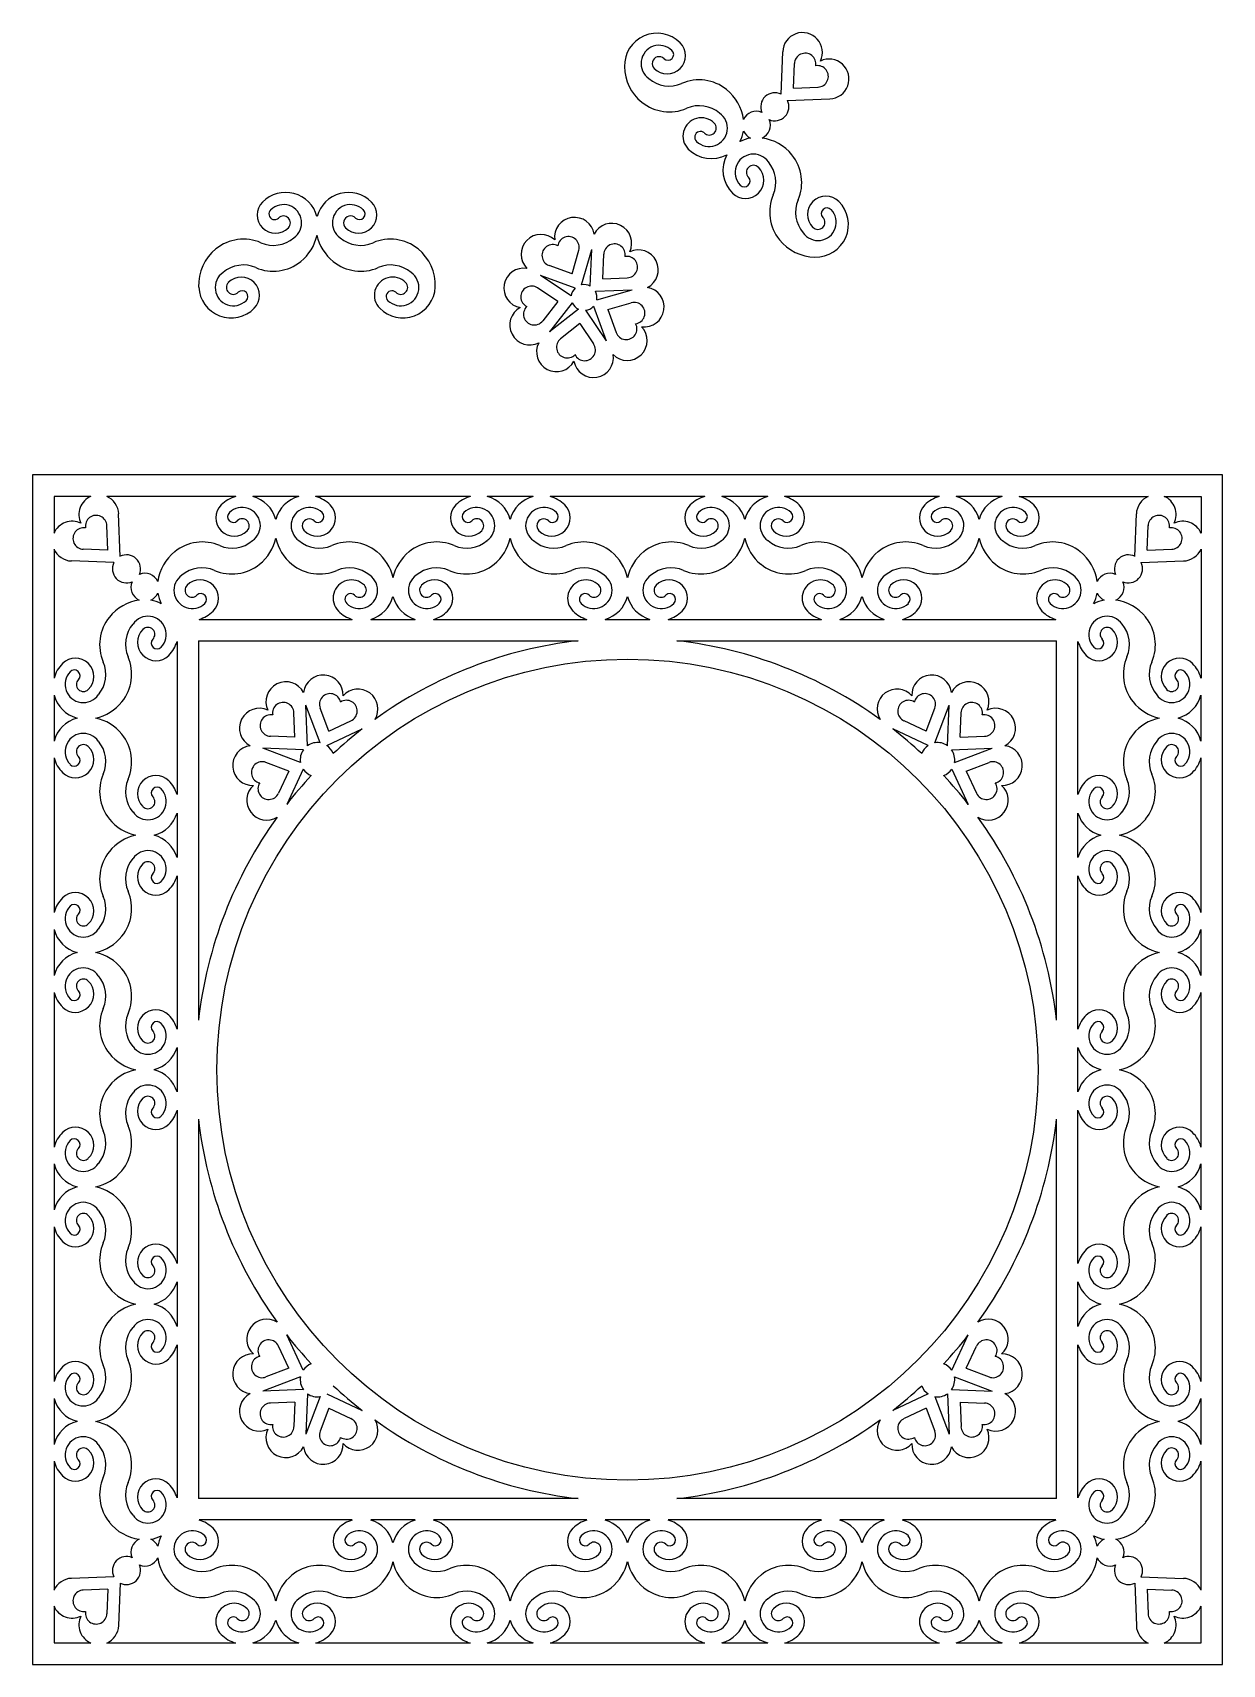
# Model space of a CAD drawing. Extents: x -417 to 4, y -505 to -238.
# Drawn here: x -416.6 to -221.8, y -505.1 to -237.7 of the extents above; entities that cross this region are included whole.
import ezdxf

# ---------------------------------------------------------------- set-up
doc = ezdxf.new("R2010")
doc.units = 0
doc.layers.get('0').update_dxf_attribs({"linetype": 'CONTINUOUS'})

msp = doc.modelspace()

# ---------------------------------------------------------------- linework, layer by layer
for p, q in [((-294.03, -247.84), (-293.78, -240.88)), ((-292, -246.82), (-291.85, -242.81)), ((-292, -246.82), (-287.99, -246.67)), ((-293.02, -248.86), (-286.06, -248.6)), ((-328.28, -277.26), (-327.18, -273.4)), ((-326.71, -279.05), (-325.06, -273.25)), ((-325.28, -279.28), (-325.06, -273.25)), ((-323.24, -278.06), (-323.09, -274.05)), ((-327.75, -279.58), (-333.42, -277.51)), ((-328.41, -280.87), (-333.42, -277.51)), ((-328.28, -277.26), (-332.04, -275.88)), ((-323.24, -278.06), (-319.23, -277.91)), ((-330.6, -281.81), (-333.93, -279.57)), ((-324.46, -280.1), (-318.43, -279.88)), ((-324.23, -281.53), (-318.43, -279.88)), ((-330.6, -281.81), (-333.07, -284.96)), ((-328.23, -282.03), (-331.95, -286.77)), ((-327.21, -283.05), (-331.95, -286.77)), ((-326.05, -283.23), (-322.69, -288.24)), ((-324.76, -282.57), (-322.69, -288.24)), ((-322.44, -283.1), (-318.58, -282)), ((-322.44, -283.1), (-321.06, -286.87)), ((-326.99, -285.42), (-330.14, -287.89)), ((-326.99, -285.42), (-324.75, -288.75)), ((-416.61, -310.21), (-416.61, -505.05)), ((-221.77, -310.21), (-416.61, -310.21)), ((-221.77, -505.05), (-221.77, -310.21)), ((-413.11, -313.71), (-413.11, -319.75)), ((-407.08, -313.71), (-413.11, -313.71)), ((-383.33, -313.71), (-404.48, -313.71)), ((-373.03, -313.71), (-380.56, -313.71)), ((-344.93, -313.71), (-370.26, -313.71)), ((-334.63, -313.71), (-342.16, -313.71)), ((-306.53, -313.71), (-331.86, -313.71)), ((-296.23, -313.71), (-303.76, -313.71)), ((-268.12, -313.71), (-293.46, -313.71)), ((-257.82, -313.71), (-265.35, -313.71)), ((-255.05, -313.71), (-233.9, -313.71)), ((-231.3, -313.71), (-225.27, -313.71)), ((-225.27, -313.71), (-225.27, -319.75)), ((-402.27, -323.54), (-402.53, -316.58)), ((-236.11, -323.54), (-235.86, -316.58)), ((-404.31, -322.52), (-404.46, -318.51)), ((-234.07, -322.52), (-233.93, -318.51)), ((-413.11, -322.34), (-413.11, -343.49)), ((-404.31, -322.52), (-408.32, -322.37)), ((-234.07, -322.52), (-230.07, -322.37)), ((-225.27, -322.34), (-225.27, -343.49)), ((-403.29, -324.55), (-410.25, -324.3)), ((-235.1, -324.55), (-228.14, -324.3)), ((-389.34, -333.86), (-364.26, -333.86)), ((-361.24, -333.86), (-353.95, -333.86)), ((-350.94, -333.86), (-325.85, -333.86)), ((-322.84, -333.86), (-315.55, -333.86)), ((-312.53, -333.86), (-287.45, -333.86)), ((-284.43, -333.86), (-277.15, -333.86)), ((-274.13, -333.86), (-249.04, -333.86)), ((-392.96, -337.49), (-392.96, -362.57)), ((-389.46, -337.36), (-327.29, -337.36)), ((-389.46, -337.36), (-389.46, -399.53)), ((-311.09, -337.36), (-248.92, -337.36)), ((-248.92, -399.53), (-248.92, -337.36)), ((-245.42, -362.57), (-245.42, -337.49)), ((-413.11, -346.26), (-413.11, -353.79)), ((-225.27, -353.79), (-225.27, -346.26)), ((-373.67, -353.16), (-373.81, -349.16)), ((-369.52, -354.08), (-371.86, -347.92)), ((-371.61, -354.56), (-371.86, -347.92)), ((-368.11, -352.16), (-369.53, -348.42)), ((-270.28, -352.16), (-268.86, -348.42)), ((-268.87, -354.08), (-266.53, -347.92)), ((-266.77, -354.56), (-266.53, -347.92)), ((-264.72, -353.16), (-264.57, -349.16)), ((-368.43, -354.52), (-362.65, -351.82)), ((-368.11, -352.16), (-364.48, -350.47)), ((-269.95, -354.52), (-275.73, -351.82)), ((-270.28, -352.16), (-273.91, -350.47)), ((-372.27, -355.21), (-378.9, -354.97)), ((-372.74, -357.31), (-378.9, -354.97)), ((-373.67, -353.16), (-377.67, -353.01)), ((-266.12, -355.21), (-259.48, -354.97)), ((-265.64, -357.31), (-259.48, -354.97)), ((-264.72, -353.16), (-260.71, -353.01)), ((-413.11, -356.56), (-413.11, -381.9)), ((-374.66, -358.72), (-378.41, -357.3)), ((-263.72, -358.72), (-259.98, -357.3)), ((-225.27, -381.9), (-225.27, -356.56)), ((-374.66, -358.72), (-376.36, -362.35)), ((-372.3, -358.4), (-375, -364.17)), ((-266.08, -358.4), (-263.38, -364.17)), ((-263.72, -358.72), (-262.03, -362.35)), ((-392.96, -365.59), (-392.96, -372.87)), ((-245.42, -372.87), (-245.42, -365.59)), ((-392.96, -375.89), (-392.96, -400.97)), ((-245.42, -400.97), (-245.42, -375.89)), ((-413.11, -384.67), (-413.11, -392.2)), ((-225.27, -392.2), (-225.27, -384.67)), ((-413.11, -394.97), (-413.11, -420.3)), ((-225.27, -420.3), (-225.27, -394.97)), ((-392.96, -403.99), (-392.96, -411.28)), ((-245.42, -411.28), (-245.42, -403.99)), ((-392.96, -414.29), (-392.96, -439.38)), ((-245.42, -439.38), (-245.42, -414.29)), ((-389.46, -415.73), (-389.46, -477.9)), ((-248.92, -477.9), (-248.92, -415.73)), ((-413.11, -423.07), (-413.11, -430.6)), ((-225.27, -430.6), (-225.27, -423.07)), ((-413.11, -433.37), (-413.11, -458.71)), ((-225.27, -458.71), (-225.27, -433.37)), ((-392.96, -442.4), (-392.96, -449.68)), ((-245.42, -449.68), (-245.42, -442.4)), ((-372.3, -456.87), (-375, -451.09)), ((-266.08, -456.87), (-263.38, -451.09)), ((-392.96, -452.7), (-392.96, -477.78)), ((-374.66, -456.55), (-376.36, -452.92)), ((-263.72, -456.55), (-262.03, -452.92)), ((-245.42, -477.78), (-245.42, -452.7)), ((-374.66, -456.55), (-378.41, -457.97)), ((-263.72, -456.55), (-259.98, -457.97)), ((-372.74, -457.96), (-378.9, -460.3)), ((-265.64, -457.96), (-259.48, -460.3)), ((-413.11, -461.48), (-413.11, -469.01)), ((-372.27, -460.05), (-378.9, -460.3)), ((-373.67, -462.11), (-377.67, -462.25)), ((-373.67, -462.11), (-373.81, -466.11)), ((-371.61, -460.71), (-371.86, -467.34)), ((-369.52, -461.18), (-371.86, -467.34)), ((-368.43, -460.74), (-362.65, -463.44)), ((-269.95, -460.74), (-275.73, -463.44)), ((-268.87, -461.18), (-266.53, -467.34)), ((-266.77, -460.71), (-266.53, -467.34)), ((-266.12, -460.05), (-259.48, -460.3)), ((-264.72, -462.11), (-264.57, -466.11)), ((-264.72, -462.11), (-260.71, -462.25)), ((-225.27, -469.01), (-225.27, -461.48)), ((-368.11, -463.1), (-369.53, -466.85)), ((-368.11, -463.1), (-364.48, -464.8)), ((-270.28, -463.1), (-273.91, -464.8)), ((-270.28, -463.1), (-268.86, -466.85)), ((-413.11, -471.78), (-413.11, -492.92)), ((-225.27, -492.92), (-225.27, -471.78)), ((-327.29, -477.9), (-389.46, -477.9)), ((-248.92, -477.9), (-311.09, -477.9)), ((-364.26, -481.4), (-389.34, -481.4)), ((-353.95, -481.4), (-361.24, -481.4)), ((-325.85, -481.4), (-350.94, -481.4)), ((-315.55, -481.4), (-322.84, -481.4)), ((-287.45, -481.4), (-312.53, -481.4)), ((-277.15, -481.4), (-284.43, -481.4)), ((-249.04, -481.4), (-274.13, -481.4)), ((-403.29, -490.71), (-410.25, -490.97)), ((-402.27, -491.73), (-402.53, -498.69)), ((-236.11, -491.73), (-235.86, -498.69)), ((-235.1, -490.71), (-228.14, -490.97)), ((-404.31, -492.75), (-408.32, -492.9)), ((-404.31, -492.75), (-404.46, -496.76)), ((-234.07, -492.75), (-233.93, -496.76)), ((-234.07, -492.75), (-230.07, -492.9)), ((-413.11, -495.52), (-413.11, -501.55)), ((-225.27, -501.55), (-225.27, -495.52)), ((-413.11, -501.55), (-407.08, -501.55)), ((-404.48, -501.55), (-383.33, -501.55)), ((-380.56, -501.55), (-373.03, -501.55)), ((-370.26, -501.55), (-344.93, -501.55)), ((-342.16, -501.55), (-334.63, -501.55)), ((-331.86, -501.55), (-306.53, -501.55)), ((-303.76, -501.55), (-296.23, -501.55)), ((-293.46, -501.55), (-268.12, -501.55)), ((-265.35, -501.55), (-257.82, -501.55)), ((-255.05, -501.55), (-233.9, -501.55)), ((-231.3, -501.55), (-225.27, -501.55)), ((-416.61, -505.05), (-221.77, -505.05))]:
    msp.add_line(p, q)
msp.add_circle((-319.19, -407.63), 67.24)
for centre, radius, start, end in [((-314.36, -243.17), 5.33, 44.8832, 181.5872), ((-290.52, -241), 3.26, 334.422, 177.8893), ((-313.99, -242.81), 2.99, 46.1839, 235.2215), ((-312.7, -241.52), 3, 224.894, 44.894), ((-314.02, -242.83), 1.14, 44.894, 224.894), ((-312.57, -241.34), 0.94, 226.7656, 46.7656), ((-290.09, -242.88), 1.76, 349.9086, 177.8893), ((-288.06, -244.91), 1.76, 272.1107, 100.0914), ((-286.18, -245.34), 3.26, 272.1107, 115.578), ((-312.06, -243.2), 7.63, 180.866, 231.1283), ((-312.37, -241.34), 5.15, 229.6732, 293.313), ((-307.48, -252.68), 7.2, 51.1283, 113.313), ((-307.75, -253.02), 7.63, 7.8567, 51.1283), ((-295.07, -249.89), 2.3, 63.2534, 203.7757), ((-312.33, -243.53), 7.2, 231.1283, 293.313), ((-307.44, -254.87), 5.15, 49.6732, 113.313), ((-305.82, -253.4), 2.99, 226.1839, 55.2215), ((-298.1, -252.92), 2.3, 66.2243, 155.6401), ((-295.07, -249.89), 2.3, 246.2243, 26.7466), ((-307.11, -254.7), 3, 44.894, 224.894), ((-307.25, -254.87), 0.94, 46.7656, 226.7656), ((-305.8, -253.39), 1.14, 224.894, 44.894), ((-305.46, -253.05), 5.33, 331.5879, 350.9756), ((-298.1, -252.92), 2.3, 204.7647, 245.2353), ((-298.1, -252.92), 2.3, 294.3599, 23.7757), ((-298.23, -260.28), 5.33, 99.0244, 118.4121), ((-298.2, -262.57), 7.63, 38.8717, 82.1433), ((-305.46, -253.05), 5.33, 224.894, 298.4121), ((-298.23, -260.28), 5.33, 151.5879, 225.106), ((-298.58, -260.64), 2.99, 34.7785, 223.8161), ((-300.05, -262.26), 5.15, 336.687, 40.3268), ((-297.86, -262.3), 7.2, 336.687, 38.8717), ((-299.88, -261.93), 3, 225.106, 45.106), ((-300.05, -262.07), 0.94, 223.2344, 43.2344), ((-298.57, -260.62), 1.14, 45.106, 225.106), ((-375.19, -269.26), 5.33, 15.0849, 135.1167), ((-364.89, -269.26), 5.33, 44.8832, 164.915), ((-288.71, -267.15), 7.2, 156.687, 218.8717), ((-286.7, -267.52), 3, 45.106, 225.106), ((-376.85, -267.61), 3, 135.106, 315.106), ((-376.98, -267.43), 0.94, 133.2343, 313.2343), ((-375.55, -268.91), 2.99, 304.7785, 133.816), ((-364.53, -268.91), 2.99, 46.1839, 235.2215), ((-363.24, -267.61), 3, 224.894, 44.894), ((-363.1, -267.43), 0.94, 226.7656, 46.7656), ((-286.52, -267.19), 5.15, 156.687, 220.3268), ((-287.99, -268.81), 2.99, 214.7785, 43.8161), ((-288.35, -269.18), 5.33, 268.4128, 45.1168), ((-286.52, -267.39), 0.94, 43.2344, 223.2344), ((-375.53, -268.92), 1.14, 315.106, 135.106), ((-364.55, -268.92), 1.14, 44.894, 224.894), ((-327.88, -271.27), 3.26, 8.9635, 187.578), ((-321.77, -272.24), 3.26, 334.422, 153.0365), ((-288.01, -268.84), 1.14, 225.106, 45.106), ((-382.07, -278.78), 7.2, 66.687, 128.8716), ((-377.18, -267.44), 5.15, 246.687, 310.3267), ((-377.49, -269.29), 7.63, 308.8716, 347.4371), ((-362.6, -269.29), 7.63, 192.5629, 231.1283), ((-362.9, -267.44), 5.15, 229.6732, 293.313), ((-358.02, -278.78), 7.2, 51.1283, 113.313), ((-333.36, -274.06), 3.26, 46.422, 225.0365), ((-331.44, -274.23), 1.76, 61.9086, 249.8893), ((-328.87, -272.92), 1.76, 344.1107, 172.0914), ((-321.33, -274.12), 1.76, 349.9086, 177.8893), ((-288.38, -266.88), 7.63, 218.8717, 269.134), ((-381.8, -279.11), 7.63, 128.8716, 182.486), ((-377.22, -269.63), 7.2, 246.687, 308.8716), ((-362.87, -269.63), 7.2, 231.1283, 293.313), ((-358.29, -279.11), 7.63, 357.514, 51.1283), ((-319.3, -276.15), 1.76, 272.1107, 100.0914), ((-317.42, -276.59), 3.26, 296.9635, 115.578), ((-383.73, -279.5), 2.99, 124.7785, 313.816), ((-382.1, -280.96), 5.15, 66.687, 130.3267), ((-382.44, -280.79), 3, 315.106, 135.106), ((-357.65, -280.79), 3, 44.894, 224.894), ((-357.98, -280.96), 5.15, 49.6732, 113.313), ((-356.35, -279.5), 2.99, 226.1839, 55.2215), ((-336.17, -279.58), 3.26, 80.9635, 259.578), ((-384.09, -279.14), 5.33, 183.2071, 315.1167), ((-383.75, -279.48), 1.14, 135.106, 315.106), ((-382.3, -280.97), 0.94, 313.2343, 133.2343), ((-355.99, -279.14), 5.33, 224.8832, 356.7928), ((-357.78, -280.97), 0.94, 46.7656, 226.7656), ((-356.33, -279.48), 1.14, 224.894, 44.894), ((-334.91, -281.03), 1.76, 56.1107, 244.0914), ((-326.31, -281.13), 2.12, 133.0231, 172.9769), ((-326.31, -281.13), 2.12, 61.0231, 100.9769), ((-326.31, -281.13), 2.12, 349.0231, 28.9769), ((-316.45, -282.7), 3.26, 262.422, 81.0365), ((-335.21, -285.65), 3.26, 118.422, 297.0365), ((-334.46, -283.88), 1.76, 133.9086, 321.8893), ((-326.31, -281.13), 2.12, 205.0231, 244.9769), ((-326.31, -281.13), 2.12, 277.0231, 316.9769), ((-318.1, -283.69), 1.76, 277.9086, 105.8893), ((-319.24, -288.18), 3.26, 224.9635, 43.578), ((-319.41, -286.26), 1.76, 200.1107, 28.0914), ((-330.83, -290.03), 3.26, 152.9635, 331.578), ((-329.06, -289.28), 1.76, 128.1107, 316.0914), ((-324.76, -290.99), 3.26, 190.422, 9.0365), ((-326.21, -289.73), 1.76, 205.9086, 33.8893), ((-405.78, -316.7), 3.26, 113.5103, 205.578), ((-405.78, -316.7), 3.26, 2.1107, 66.4897), ((-383.61, -317.22), 3, 135.106, 315.106), ((-381.95, -318.87), 5.33, 105.0506, 135.106), ((-381.95, -318.87), 5.33, 15.085, 74.9494), ((-371.65, -318.87), 5.33, 105.0506, 164.915), ((-369.99, -317.22), 3, 224.894, 44.894), ((-371.65, -318.87), 5.33, 44.894, 74.9494), ((-345.2, -317.22), 3, 135.106, 315.106), ((-343.54, -318.87), 5.33, 105.0506, 135.106), ((-343.54, -318.87), 5.33, 15.085, 74.9494), ((-333.25, -318.87), 5.33, 105.0506, 164.915), ((-331.59, -317.22), 3, 224.894, 44.894), ((-333.25, -318.87), 5.33, 44.894, 74.9494), ((-306.8, -317.22), 3, 135.106, 315.106), ((-305.14, -318.87), 5.33, 105.0506, 135.106), ((-305.14, -318.87), 5.33, 15.085, 74.9494), ((-294.84, -318.87), 5.33, 105.0506, 164.915), ((-293.18, -317.22), 3, 224.894, 44.894), ((-294.84, -318.87), 5.33, 44.894, 74.9494), ((-268.39, -317.22), 3, 135.106, 315.106), ((-266.74, -318.87), 5.33, 105.0506, 135.106), ((-266.74, -318.87), 5.33, 15.085, 74.9494), ((-256.44, -318.87), 5.33, 105.0506, 164.915), ((-254.78, -317.22), 3, 224.894, 44.894), ((-256.44, -318.87), 5.33, 44.894, 74.9494), ((-232.6, -316.7), 3.26, 113.5103, 177.8893), ((-232.6, -316.7), 3.26, 334.422, 66.4897), ((-410.13, -321.04), 3.26, 64.422, 156.4897), ((-406.21, -318.58), 1.76, 2.1107, 190.0914), ((-383.74, -317.04), 0.94, 133.2344, 313.2344), ((-382.31, -318.51), 2.99, 304.7785, 133.8161), ((-382.29, -318.53), 1.14, 315.106, 135.106), ((-371.29, -318.51), 2.99, 46.1839, 235.2215), ((-371.31, -318.53), 1.14, 44.894, 224.894), ((-369.86, -317.04), 0.94, 226.7656, 46.7656), ((-345.33, -317.04), 0.94, 133.2344, 313.2344), ((-343.91, -318.51), 2.99, 304.7785, 133.8161), ((-343.88, -318.53), 1.14, 315.106, 135.106), ((-332.88, -318.51), 2.99, 46.1839, 235.2215), ((-332.91, -318.53), 1.14, 44.894, 224.894), ((-331.46, -317.04), 0.94, 226.7656, 46.7656), ((-306.93, -317.04), 0.94, 133.2344, 313.2344), ((-305.5, -318.51), 2.99, 304.7785, 133.8161), ((-305.48, -318.53), 1.14, 315.106, 135.106), ((-294.48, -318.51), 2.99, 46.1839, 235.2215), ((-294.5, -318.53), 1.14, 44.894, 224.894), ((-293.05, -317.04), 0.94, 226.7656, 46.7656), ((-268.53, -317.04), 0.94, 133.2344, 313.2344), ((-267.1, -318.51), 2.99, 304.7785, 133.8161), ((-267.08, -318.53), 1.14, 315.106, 135.106), ((-256.07, -318.51), 2.99, 46.1839, 235.2215), ((-256.1, -318.53), 1.14, 44.894, 224.894), ((-254.65, -317.04), 0.94, 226.7656, 46.7656), ((-232.17, -318.58), 1.76, 349.9086, 177.8893), ((-228.26, -321.04), 3.26, 23.5103, 115.578), ((-408.25, -320.61), 1.76, 79.9086, 267.8893), ((-384.24, -318.9), 7.63, 308.8717, 347.4371), ((-369.35, -318.9), 7.63, 192.5629, 231.1283), ((-345.84, -318.9), 7.63, 308.8717, 347.4371), ((-330.95, -318.9), 7.63, 192.5629, 231.1283), ((-307.43, -318.9), 7.63, 308.8717, 347.4371), ((-292.55, -318.9), 7.63, 192.5629, 231.1283), ((-269.03, -318.9), 7.63, 308.8717, 347.4371), ((-254.14, -318.9), 7.63, 192.5629, 231.1283), ((-230.13, -320.61), 1.76, 272.1107, 100.0914), ((-410.13, -321.04), 3.26, 203.5103, 267.8893), ((-401.24, -325.59), 2.3, 336.2243, 116.7466), ((-388.56, -328.71), 7.63, 128.8717, 172.1433), ((-388.82, -328.38), 7.2, 66.687, 128.8717), ((-383.94, -317.04), 5.15, 246.687, 310.3268), ((-369.66, -317.04), 5.15, 229.6732, 293.313), ((-364.78, -328.38), 7.2, 51.1283, 113.313), ((-365.04, -328.71), 7.63, 12.4921, 51.1283), ((-350.15, -328.71), 7.63, 128.8717, 167.5079), ((-350.42, -328.38), 7.2, 66.687, 128.8717), ((-345.53, -317.04), 5.15, 246.687, 310.3268), ((-331.26, -317.04), 5.15, 229.6732, 293.313), ((-326.37, -328.38), 7.2, 51.1283, 113.313), ((-326.64, -328.71), 7.63, 12.4921, 51.1283), ((-311.75, -328.71), 7.63, 128.8717, 167.5079), ((-312.01, -328.38), 7.2, 66.687, 128.8717), ((-307.13, -317.04), 5.15, 246.687, 310.3268), ((-292.85, -317.04), 5.15, 229.6732, 293.313), ((-287.97, -328.38), 7.2, 51.1283, 113.313), ((-288.23, -328.71), 7.63, 12.4921, 51.1283), ((-273.34, -328.71), 7.63, 128.8717, 167.5079), ((-273.61, -328.38), 7.2, 66.687, 128.8717), ((-268.72, -317.04), 5.15, 246.687, 310.3268), ((-254.45, -317.04), 5.15, 229.6732, 293.313), ((-249.56, -328.38), 7.2, 51.1283, 113.313), ((-249.83, -328.71), 7.63, 7.8567, 51.1283), ((-237.15, -325.59), 2.3, 63.2534, 203.7757), ((-228.26, -321.04), 3.26, 272.1107, 336.4897), ((-401.24, -325.59), 2.3, 153.2534, 293.7757), ((-388.86, -330.57), 5.15, 66.687, 130.3268), ((-383.98, -319.23), 7.2, 246.687, 308.8717), ((-369.62, -319.23), 7.2, 231.1283, 293.313), ((-364.74, -330.57), 5.15, 49.6732, 113.313), ((-350.46, -330.57), 5.15, 66.687, 130.3268), ((-345.57, -319.23), 7.2, 246.687, 308.8717), ((-331.22, -319.23), 7.2, 231.1283, 293.313), ((-326.33, -330.57), 5.15, 49.6732, 113.313), ((-312.05, -330.57), 5.15, 66.687, 130.3268), ((-307.17, -319.23), 7.2, 246.687, 308.8717), ((-292.81, -319.23), 7.2, 231.1283, 293.313), ((-287.93, -330.57), 5.15, 49.6732, 113.313), ((-273.65, -330.57), 5.15, 66.687, 130.3268), ((-268.76, -319.23), 7.2, 246.687, 308.8717), ((-254.41, -319.23), 7.2, 231.1283, 293.313), ((-249.52, -330.57), 5.15, 49.6732, 113.313), ((-237.15, -325.59), 2.3, 246.2243, 26.7466), ((-398.21, -328.62), 2.3, 156.2243, 245.6401), ((-398.21, -328.62), 2.3, 24.3599, 113.7757), ((-390.49, -329.1), 2.99, 124.7785, 313.8161), ((-390.51, -329.09), 1.14, 135.106, 315.106), ((-389.19, -330.4), 3, 315.106, 135.106), ((-364.41, -330.4), 3, 44.894, 224.894), ((-363.11, -329.1), 2.99, 226.1839, 55.2215), ((-363.09, -329.09), 1.14, 224.894, 44.894), ((-352.08, -329.1), 2.99, 124.7785, 313.8161), ((-352.11, -329.09), 1.14, 135.106, 315.106), ((-350.79, -330.4), 3, 315.106, 135.106), ((-326, -330.4), 3, 44.894, 224.894), ((-324.71, -329.1), 2.99, 226.1839, 55.2215), ((-324.68, -329.09), 1.14, 224.894, 44.894), ((-313.68, -329.1), 2.99, 124.7785, 313.8161), ((-313.7, -329.09), 1.14, 135.106, 315.106), ((-312.38, -330.4), 3, 315.106, 135.106), ((-287.6, -330.4), 3, 44.894, 224.894), ((-286.3, -329.1), 2.99, 226.1839, 55.2215), ((-286.28, -329.09), 1.14, 224.894, 44.894), ((-275.27, -329.1), 2.99, 124.7785, 313.8161), ((-275.3, -329.09), 1.14, 135.106, 315.106), ((-273.98, -330.4), 3, 315.106, 135.106), ((-249.19, -330.4), 3, 44.894, 224.894), ((-247.9, -329.1), 2.99, 226.1839, 55.2215), ((-247.88, -329.09), 1.14, 224.894, 44.894), ((-240.18, -328.62), 2.3, 66.2243, 155.6401), ((-240.18, -328.62), 2.3, 294.3599, 23.7757), ((-398.11, -338.27), 7.63, 97.8567, 141.1283), ((-398.21, -328.62), 2.3, 294.7647, 335.2353), ((-398.08, -335.98), 5.33, 61.5879, 80.9756), ((-390.85, -328.75), 5.33, 189.0244, 208.4121), ((-389.06, -330.57), 0.94, 313.2344, 133.2344), ((-364.54, -330.57), 0.94, 46.7656, 226.7656), ((-362.75, -328.75), 5.33, 286.4333, 344.9996), ((-352.45, -328.75), 5.33, 195.0004, 253.5667), ((-350.66, -330.57), 0.94, 313.2344, 133.2344), ((-326.13, -330.57), 0.94, 46.7656, 226.7656), ((-324.34, -328.75), 5.33, 286.4333, 344.9996), ((-314.04, -328.75), 5.33, 195.0004, 253.5667), ((-312.25, -330.57), 0.94, 313.2344, 133.2344), ((-287.73, -330.57), 0.94, 46.7656, 226.7656), ((-285.94, -328.75), 5.33, 286.4333, 344.9996), ((-275.64, -328.75), 5.33, 195.0004, 253.5667), ((-273.85, -330.57), 0.94, 313.2344, 133.2344), ((-249.33, -330.57), 0.94, 46.7656, 226.7656), ((-247.54, -328.75), 5.33, 331.5879, 350.9756), ((-240.31, -335.98), 5.33, 99.0244, 118.4121), ((-240.18, -328.62), 2.3, 204.7647, 245.2353), ((-240.27, -338.27), 7.63, 38.8717, 82.1433), ((-398.44, -338), 7.2, 141.1283, 203.313), ((-397.72, -336.34), 2.99, 316.1839, 145.2215), ((-390.85, -328.75), 5.33, 286.4333, 315.106), ((-362.75, -328.75), 5.33, 224.894, 253.5667), ((-352.45, -328.75), 5.33, 286.4333, 315.106), ((-324.34, -328.75), 5.33, 224.894, 253.5667), ((-314.04, -328.75), 5.33, 286.4333, 315.106), ((-285.94, -328.75), 5.33, 224.894, 253.5667), ((-275.64, -328.75), 5.33, 286.4333, 315.106), ((-247.54, -328.75), 5.33, 224.894, 253.5667), ((-240.66, -336.34), 2.99, 34.7785, 223.8161), ((-239.94, -338), 7.2, 336.687, 38.8717), ((-396.26, -337.96), 5.15, 139.6732, 203.313), ((-396.43, -337.63), 3, 134.894, 314.894), ((-397.74, -336.32), 1.14, 314.894, 134.894), ((-241.96, -337.63), 3, 225.106, 45.106), ((-240.64, -336.32), 1.14, 45.106, 225.106), ((-242.13, -337.96), 5.15, 336.687, 40.3268), ((-396.25, -337.77), 0.94, 136.7656, 316.7656), ((-398.08, -335.98), 5.33, 314.894, 343.5667), ((-319.19, -407.63), 70.74, 96.5746, 125.779), ((-319.19, -407.63), 70.74, 54.221, 83.4254), ((-240.31, -335.98), 5.33, 196.4333, 225.106), ((-242.13, -337.77), 0.94, 223.2344, 43.2344), ((-407.96, -344.88), 5.33, 134.894, 164.9494), ((-409.61, -343.22), 3, 314.894, 134.894), ((-409.79, -343.09), 0.94, 316.7656, 136.7656), ((-409.78, -342.89), 5.15, 319.6732, 23.313), ((-407.6, -342.85), 7.2, 321.1283, 23.313), ((-230.79, -342.85), 7.2, 156.687, 218.8717), ((-228.6, -342.89), 5.15, 156.687, 220.3268), ((-228.77, -343.22), 3, 45.106, 225.106), ((-228.6, -343.09), 0.94, 43.2344, 223.2344), ((-230.42, -344.88), 5.33, 15.0506, 45.106), ((-408.32, -344.51), 2.99, 136.1839, 325.2215), ((-408.3, -344.54), 1.14, 134.894, 314.894), ((-375.14, -347.35), 3.26, 27.4848, 205.578), ((-369.02, -346.23), 3.26, 357.3526, 173.0846), ((-269.37, -346.23), 3.26, 6.9154, 182.6474), ((-263.25, -347.35), 3.26, 334.422, 152.5152), ((-230.07, -344.51), 2.99, 214.7785, 43.8161), ((-230.09, -344.54), 1.14, 225.106, 45.106), ((-407.96, -344.88), 5.33, 195.0506, 254.915), ((-407.93, -342.58), 7.63, 282.5629, 321.1283), ((-375.57, -349.22), 1.76, 2.1107, 190.0914), ((-367.89, -347.79), 1.76, 12.8392, 200.8199), ((-365.22, -348.88), 1.76, 295.0413, 123.022), ((-363.32, -348.54), 3.26, 328.4334, 138.5086), ((-275.06, -348.54), 3.26, 41.4914, 211.5666), ((-273.17, -348.88), 1.76, 56.978, 244.9587), ((-270.5, -347.79), 1.76, 339.1801, 167.1608), ((-262.82, -349.22), 1.76, 349.9086, 177.8893), ((-230.46, -342.58), 7.63, 218.8717, 257.4371), ((-230.42, -344.88), 5.33, 285.085, 344.9494), ((-407.96, -355.18), 5.33, 105.085, 164.9494), ((-407.93, -357.47), 7.63, 38.8717, 77.4371), ((-379.48, -351.69), 3.26, 64.422, 242.5152), ((-377.61, -351.26), 1.76, 79.9086, 267.8893), ((-260.78, -351.26), 1.76, 272.1107, 100.0914), ((-258.9, -351.69), 3.26, 297.4848, 115.578), ((-230.46, -357.47), 7.63, 102.5629, 141.1283), ((-230.42, -355.18), 5.33, 15.0506, 74.915), ((-408.32, -355.54), 2.99, 34.7785, 223.8161), ((-407.6, -357.2), 7.2, 336.687, 38.8717), ((-319.19, -407.63), 70.74, 127.908, 132.9454), ((-319.19, -407.63), 70.74, 47.0546, 52.092), ((-230.79, -357.2), 7.2, 141.1283, 203.313), ((-230.07, -355.54), 2.99, 316.1839, 145.2215), ((-409.61, -356.83), 3, 225.106, 45.106), ((-408.3, -355.52), 1.14, 45.106, 225.106), ((-409.78, -357.16), 5.15, 336.687, 40.3268), ((-380.59, -357.81), 3.26, 96.9154, 272.6474), ((-370, -356.83), 2.79, 144.5791, 189.9525), ((-370, -356.83), 2.79, 80.0475, 125.4209), ((-370, -356.83), 2.79, 20.4525, 55.8137), ((-268.39, -356.83), 2.79, 124.1863, 159.5475), ((-268.39, -356.83), 2.79, 54.5791, 99.9525), ((-268.39, -356.83), 2.79, 350.0475, 35.4209), ((-257.79, -357.81), 3.26, 267.3526, 83.0846), ((-228.6, -357.16), 5.15, 139.6732, 203.313), ((-228.77, -356.83), 3, 134.894, 314.894), ((-230.09, -355.52), 1.14, 314.894, 134.894), ((-407.96, -355.18), 5.33, 195.0506, 225.106), ((-409.79, -356.97), 0.94, 223.2344, 43.2344), ((-379.03, -358.94), 1.76, 69.1801, 257.1608), ((-259.35, -358.94), 1.76, 282.8392, 110.8199), ((-228.6, -356.97), 0.94, 136.7656, 316.7656), ((-230.42, -355.18), 5.33, 314.894, 344.9494), ((-398.44, -362.05), 7.2, 156.687, 218.8717), ((-396.26, -362.09), 5.15, 156.687, 220.3268), ((-396.43, -362.42), 3, 45.106, 225.106), ((-398.08, -364.08), 5.33, 16.4333, 45.106), ((-377.95, -361.61), 1.76, 146.978, 334.9587), ((-319.19, -407.63), 70.74, 137.0546, 142.092), ((-370, -356.83), 2.79, 214.1863, 249.5475), ((-268.39, -356.83), 2.79, 290.4525, 325.8137), ((-319.19, -407.63), 70.74, 37.908, 42.9454), ((-260.43, -361.61), 1.76, 205.0413, 33.022), ((-240.31, -364.08), 5.33, 134.894, 163.5667), ((-241.96, -362.42), 3, 314.894, 134.894), ((-242.13, -362.09), 5.15, 319.6732, 23.313), ((-239.94, -362.05), 7.2, 321.1283, 23.313), ((-397.72, -363.71), 2.99, 214.7785, 43.8161), ((-397.74, -363.74), 1.14, 225.106, 45.106), ((-396.25, -362.29), 0.94, 43.2344, 223.2344), ((-378.28, -363.5), 3.26, 131.4914, 301.5666), ((-260.1, -363.5), 3.26, 238.4334, 48.5086), ((-240.66, -363.71), 2.99, 136.1839, 325.2215), ((-242.13, -362.29), 0.94, 316.7656, 136.7656), ((-240.64, -363.74), 1.14, 134.894, 314.894), ((-398.08, -364.08), 5.33, 285.0004, 343.5667), ((-240.31, -364.08), 5.33, 196.4333, 254.9996), ((-398.11, -361.78), 7.63, 218.8717, 257.5079), ((-319.19, -407.63), 70.74, 144.221, 173.4254), ((-319.19, -407.63), 70.74, 6.5746, 35.779), ((-240.27, -361.78), 7.63, 282.4921, 321.1283), ((-398.11, -376.68), 7.63, 102.4921, 141.1283), ((-398.08, -374.38), 5.33, 16.4333, 74.9996), ((-240.31, -374.38), 5.33, 105.0004, 163.5667), ((-240.27, -376.68), 7.63, 38.8717, 77.5079), ((-398.44, -376.41), 7.2, 141.1283, 203.313), ((-396.26, -376.37), 5.15, 139.6732, 203.313), ((-397.72, -374.74), 2.99, 316.1839, 145.2215), ((-396.43, -376.04), 3, 134.894, 314.894), ((-397.74, -374.72), 1.14, 314.894, 134.894), ((-241.96, -376.04), 3, 225.106, 45.106), ((-240.66, -374.74), 2.99, 34.7785, 223.8161), ((-240.64, -374.72), 1.14, 45.106, 225.106), ((-242.13, -376.37), 5.15, 336.687, 40.3268), ((-239.94, -376.41), 7.2, 336.687, 38.8717), ((-396.25, -376.17), 0.94, 136.7656, 316.7656), ((-398.08, -374.38), 5.33, 314.894, 343.5667), ((-240.31, -374.38), 5.33, 196.4333, 225.106), ((-242.13, -376.17), 0.94, 223.2344, 43.2344), ((-407.96, -383.28), 5.33, 134.894, 164.9494), ((-409.61, -381.63), 3, 314.894, 134.894), ((-409.78, -381.29), 5.15, 319.6732, 23.313), ((-407.6, -381.25), 7.2, 321.1283, 23.313), ((-230.79, -381.25), 7.2, 156.687, 218.8717), ((-228.6, -381.29), 5.15, 156.687, 220.3268), ((-228.77, -381.63), 3, 45.106, 225.106), ((-230.42, -383.28), 5.33, 15.0506, 45.106), ((-408.32, -382.92), 2.99, 136.1839, 325.2215), ((-409.79, -381.49), 0.94, 316.7656, 136.7656), ((-408.3, -382.94), 1.14, 134.894, 314.894), ((-230.07, -382.92), 2.99, 214.7785, 43.8161), ((-230.09, -382.94), 1.14, 225.106, 45.106), ((-228.6, -381.49), 0.94, 43.2344, 223.2344), ((-407.96, -383.28), 5.33, 195.0506, 254.915), ((-230.42, -383.28), 5.33, 285.085, 344.9494), ((-407.93, -380.99), 7.63, 282.5629, 321.1283), ((-230.46, -380.99), 7.63, 218.8717, 257.4371), ((-407.96, -393.58), 5.33, 105.085, 164.9494), ((-407.93, -395.88), 7.63, 38.8717, 77.4371), ((-230.46, -395.88), 7.63, 102.5629, 141.1283), ((-230.42, -393.58), 5.33, 15.0506, 74.915), ((-408.32, -393.94), 2.99, 34.7785, 223.8161), ((-408.3, -393.92), 1.14, 45.106, 225.106), ((-409.78, -395.57), 5.15, 336.687, 40.3268), ((-407.6, -395.61), 7.2, 336.687, 38.8717), ((-230.79, -395.61), 7.2, 141.1283, 203.313), ((-228.6, -395.57), 5.15, 139.6732, 203.313), ((-230.07, -393.94), 2.99, 316.1839, 145.2215), ((-230.09, -393.92), 1.14, 314.894, 134.894), ((-407.96, -393.58), 5.33, 195.0506, 225.106), ((-409.61, -395.24), 3, 225.106, 45.106), ((-409.79, -395.37), 0.94, 223.2344, 43.2344), ((-228.77, -395.24), 3, 134.894, 314.894), ((-228.6, -395.37), 0.94, 136.7656, 316.7656), ((-230.42, -393.58), 5.33, 314.894, 344.9494), ((-398.44, -400.46), 7.2, 156.687, 218.8717), ((-396.43, -400.83), 3, 45.106, 225.106), ((-241.96, -400.83), 3, 314.894, 134.894), ((-239.94, -400.46), 7.2, 321.1283, 23.313), ((-396.26, -400.49), 5.15, 156.687, 220.3268), ((-397.72, -402.12), 2.99, 214.7785, 43.8161), ((-396.25, -400.69), 0.94, 43.2344, 223.2344), ((-398.08, -402.48), 5.33, 16.4333, 45.106), ((-240.31, -402.48), 5.33, 134.894, 163.5667), ((-240.66, -402.12), 2.99, 136.1839, 325.2215), ((-242.13, -400.69), 0.94, 316.7656, 136.7656), ((-242.13, -400.49), 5.15, 319.6732, 23.313), ((-397.74, -402.14), 1.14, 225.106, 45.106), ((-240.64, -402.14), 1.14, 134.894, 314.894), ((-398.11, -400.19), 7.63, 218.8717, 257.5079), ((-398.08, -402.48), 5.33, 285.0004, 343.5667), ((-240.31, -402.48), 5.33, 196.4333, 254.9996), ((-240.27, -400.19), 7.63, 282.4921, 321.1283), ((-398.11, -415.08), 7.63, 102.4921, 141.1283), ((-398.08, -412.79), 5.33, 16.4333, 74.9996), ((-240.31, -412.79), 5.33, 105.0004, 163.5667), ((-240.27, -415.08), 7.63, 38.8717, 77.5079), ((-398.44, -414.81), 7.2, 141.1283, 203.313), ((-396.26, -414.77), 5.15, 139.6732, 203.313), ((-397.72, -413.15), 2.99, 316.1839, 145.2215), ((-240.66, -413.15), 2.99, 34.7785, 223.8161), ((-242.13, -414.77), 5.15, 336.687, 40.3268), ((-239.94, -414.81), 7.2, 336.687, 38.8717), ((-396.43, -414.44), 3, 134.894, 314.894), ((-397.74, -413.13), 1.14, 314.894, 134.894), ((-396.25, -414.58), 0.94, 136.7656, 316.7656), ((-398.08, -412.79), 5.33, 314.894, 343.5667), ((-240.31, -412.79), 5.33, 196.4333, 225.106), ((-241.96, -414.44), 3, 225.106, 45.106), ((-242.13, -414.58), 0.94, 223.2344, 43.2344), ((-240.64, -413.13), 1.14, 45.106, 225.106), ((-407.6, -419.66), 7.2, 321.1283, 23.313), ((-319.19, -407.63), 70.74, 186.5746, 215.779), ((-319.19, -407.63), 70.74, 324.221, 353.4254), ((-230.79, -419.66), 7.2, 156.687, 218.8717), ((-407.96, -421.69), 5.33, 134.894, 164.9494), ((-409.61, -420.03), 3, 314.894, 134.894), ((-408.32, -421.32), 2.99, 136.1839, 325.2215), ((-409.79, -419.9), 0.94, 316.7656, 136.7656), ((-409.78, -419.7), 5.15, 319.6732, 23.313), ((-228.6, -419.7), 5.15, 156.687, 220.3268), ((-230.07, -421.32), 2.99, 214.7785, 43.8161), ((-228.77, -420.03), 3, 45.106, 225.106), ((-228.6, -419.9), 0.94, 43.2344, 223.2344), ((-230.42, -421.69), 5.33, 15.0506, 45.106), ((-408.3, -421.35), 1.14, 134.894, 314.894), ((-230.09, -421.35), 1.14, 225.106, 45.106), ((-407.96, -421.69), 5.33, 195.0506, 254.915), ((-407.93, -419.39), 7.63, 282.5629, 321.1283), ((-230.46, -419.39), 7.63, 218.8717, 257.4371), ((-230.42, -421.69), 5.33, 285.085, 344.9494), ((-407.96, -431.99), 5.33, 105.085, 164.9494), ((-407.93, -434.28), 7.63, 38.8717, 77.4371), ((-230.46, -434.28), 7.63, 102.5629, 141.1283), ((-230.42, -431.99), 5.33, 15.0506, 74.915), ((-408.32, -432.35), 2.99, 34.7785, 223.8161), ((-407.6, -434.01), 7.2, 336.687, 38.8717), ((-230.79, -434.01), 7.2, 141.1283, 203.313), ((-230.07, -432.35), 2.99, 316.1839, 145.2215), ((-409.61, -433.64), 3, 225.106, 45.106), ((-408.3, -432.33), 1.14, 45.106, 225.106), ((-409.78, -433.97), 5.15, 336.687, 40.3268), ((-228.6, -433.97), 5.15, 139.6732, 203.313), ((-228.77, -433.64), 3, 134.894, 314.894), ((-230.09, -432.33), 1.14, 314.894, 134.894), ((-407.96, -431.99), 5.33, 195.0506, 225.106), ((-409.79, -433.78), 0.94, 223.2344, 43.2344), ((-228.6, -433.78), 0.94, 136.7656, 316.7656), ((-230.42, -431.99), 5.33, 314.894, 344.9494), ((-398.44, -438.86), 7.2, 156.687, 218.8717), ((-396.26, -438.9), 5.15, 156.687, 220.3268), ((-396.43, -439.23), 3, 45.106, 225.106), ((-396.25, -439.1), 0.94, 43.2344, 223.2344), ((-398.08, -440.89), 5.33, 16.4333, 45.106), ((-240.31, -440.89), 5.33, 134.894, 163.5667), ((-241.96, -439.23), 3, 314.894, 134.894), ((-242.13, -439.1), 0.94, 316.7656, 136.7656), ((-242.13, -438.9), 5.15, 319.6732, 23.313), ((-239.94, -438.86), 7.2, 321.1283, 23.313), ((-397.72, -440.52), 2.99, 214.7785, 43.8161), ((-397.74, -440.55), 1.14, 225.106, 45.106), ((-240.66, -440.52), 2.99, 136.1839, 325.2215), ((-240.64, -440.55), 1.14, 134.894, 314.894), ((-398.11, -438.59), 7.63, 218.8717, 257.5079), ((-398.08, -440.89), 5.33, 285.0004, 343.5667), ((-240.31, -440.89), 5.33, 196.4333, 254.9996), ((-240.27, -438.59), 7.63, 282.4921, 321.1283), ((-398.11, -453.49), 7.63, 102.4921, 141.1283), ((-398.08, -451.19), 5.33, 16.4333, 74.9996), ((-240.31, -451.19), 5.33, 105.0004, 163.5667), ((-240.27, -453.49), 7.63, 38.8717, 77.5079), ((-398.44, -453.22), 7.2, 141.1283, 203.313), ((-397.72, -451.55), 2.99, 316.1839, 145.2215), ((-378.28, -451.76), 3.26, 58.4334, 228.5086), ((-260.1, -451.76), 3.26, 311.4914, 121.5666), ((-240.66, -451.55), 2.99, 34.7785, 223.8161), ((-239.94, -453.22), 7.2, 336.687, 38.8717), ((-396.26, -453.18), 5.15, 139.6732, 203.313), ((-396.43, -452.85), 3, 134.894, 314.894), ((-397.74, -451.53), 1.14, 314.894, 134.894), ((-319.19, -407.63), 70.74, 217.908, 222.9454), ((-319.19, -407.63), 70.74, 317.0546, 322.092), ((-241.96, -452.85), 3, 225.106, 45.106), ((-240.64, -451.53), 1.14, 45.106, 225.106), ((-242.13, -453.18), 5.15, 336.687, 40.3268), ((-396.25, -452.98), 0.94, 136.7656, 316.7656), ((-398.08, -451.19), 5.33, 314.894, 343.5667), ((-380.59, -457.46), 3.26, 87.3526, 263.0846), ((-377.95, -453.66), 1.76, 25.0413, 213.022), ((-260.43, -453.66), 1.76, 326.978, 154.9587), ((-257.79, -457.46), 3.26, 276.9154, 92.6474), ((-240.31, -451.19), 5.33, 196.4333, 225.106), ((-242.13, -452.98), 0.94, 223.2344, 43.2344), ((-407.96, -460.09), 5.33, 134.894, 164.9494), ((-409.61, -458.43), 3, 314.894, 134.894), ((-409.78, -458.1), 5.15, 319.6732, 23.313), ((-407.6, -458.06), 7.2, 321.1283, 23.313), ((-379.03, -456.33), 1.76, 102.8392, 290.8199), ((-370, -458.44), 2.79, 110.4525, 145.8137), ((-268.39, -458.44), 2.79, 34.1863, 69.5475), ((-259.35, -456.33), 1.76, 249.1801, 77.1608), ((-230.79, -458.06), 7.2, 156.687, 218.8717), ((-228.6, -458.1), 5.15, 156.687, 220.3268), ((-228.77, -458.43), 3, 45.106, 225.106), ((-230.42, -460.09), 5.33, 15.0506, 45.106), ((-408.32, -459.73), 2.99, 136.1839, 325.2215), ((-409.79, -458.3), 0.94, 316.7656, 136.7656), ((-408.3, -459.75), 1.14, 134.894, 314.894), ((-370, -458.44), 2.79, 170.0475, 215.4209), ((-319.19, -407.63), 70.74, 227.0546, 232.092), ((-319.19, -407.63), 70.74, 307.908, 312.9454), ((-268.39, -458.44), 2.79, 200.4525, 235.8137), ((-268.39, -458.44), 2.79, 324.5791, 9.9525), ((-230.07, -459.73), 2.99, 214.7785, 43.8161), ((-230.09, -459.75), 1.14, 225.106, 45.106), ((-228.6, -458.3), 0.94, 43.2344, 223.2344), ((-407.96, -460.09), 5.33, 195.0506, 254.915), ((-379.48, -463.58), 3.26, 117.4848, 295.578), ((-377.61, -464.01), 1.76, 92.1107, 280.0914), ((-370, -458.44), 2.79, 234.5791, 279.9525), ((-268.39, -458.44), 2.79, 260.0475, 305.4209), ((-260.78, -464.01), 1.76, 259.9086, 87.8893), ((-258.9, -463.58), 3.26, 244.422, 62.5152), ((-230.42, -460.09), 5.33, 285.085, 344.9494), ((-407.93, -457.8), 7.63, 282.5629, 321.1283), ((-365.22, -466.39), 1.76, 236.978, 64.9587), ((-363.32, -466.72), 3.26, 221.4914, 31.5666), ((-319.19, -407.63), 70.74, 234.221, 263.4254), ((-319.19, -407.63), 70.74, 276.5746, 305.779), ((-275.06, -466.72), 3.26, 148.4334, 318.5086), ((-273.17, -466.39), 1.76, 115.0413, 303.022), ((-230.46, -457.8), 7.63, 218.8717, 257.4371), ((-407.96, -470.39), 5.33, 105.085, 164.9494), ((-408.32, -470.75), 2.99, 34.7785, 223.8161), ((-407.93, -472.69), 7.63, 38.8717, 77.4371), ((-375.14, -467.92), 3.26, 154.422, 332.5152), ((-375.57, -466.05), 1.76, 169.9086, 357.8893), ((-367.89, -467.47), 1.76, 159.1801, 347.1608), ((-270.5, -467.47), 1.76, 192.8392, 20.8199), ((-263.25, -467.92), 3.26, 207.4848, 25.578), ((-262.82, -466.05), 1.76, 182.1107, 10.0914), ((-230.46, -472.69), 7.63, 102.5629, 141.1283), ((-230.07, -470.75), 2.99, 316.1839, 145.2215), ((-230.42, -470.39), 5.33, 15.0506, 74.915), ((-409.61, -472.05), 3, 225.106, 45.106), ((-408.3, -470.73), 1.14, 45.106, 225.106), ((-409.78, -472.38), 5.15, 336.687, 40.3268), ((-407.6, -472.42), 7.2, 336.687, 38.8717), ((-369.02, -469.03), 3.26, 186.9154, 2.6474), ((-269.37, -469.03), 3.26, 177.3526, 353.0846), ((-230.79, -472.42), 7.2, 141.1283, 203.313), ((-228.6, -472.38), 5.15, 139.6732, 203.313), ((-228.77, -472.05), 3, 134.894, 314.894), ((-230.09, -470.73), 1.14, 314.894, 134.894), ((-407.96, -470.39), 5.33, 195.0506, 225.106), ((-409.79, -472.18), 0.94, 223.2344, 43.2344), ((-228.6, -472.18), 0.94, 136.7656, 316.7656), ((-230.42, -470.39), 5.33, 314.894, 344.9494), ((-398.44, -477.26), 7.2, 156.687, 218.8717), ((-396.26, -477.3), 5.15, 156.687, 220.3268), ((-396.43, -477.64), 3, 45.106, 225.106), ((-398.08, -479.29), 5.33, 16.4333, 45.106), ((-240.31, -479.29), 5.33, 134.894, 163.5667), ((-241.96, -477.64), 3, 314.894, 134.894), ((-242.13, -477.3), 5.15, 319.6732, 23.313), ((-239.94, -477.26), 7.2, 321.1283, 23.313), ((-397.72, -478.93), 2.99, 214.7785, 43.8161), ((-397.74, -478.95), 1.14, 225.106, 45.106), ((-396.25, -477.5), 0.94, 43.2344, 223.2344), ((-240.66, -478.93), 2.99, 136.1839, 325.2215), ((-242.13, -477.5), 0.94, 316.7656, 136.7656), ((-240.64, -478.95), 1.14, 134.894, 314.894), ((-398.11, -477), 7.63, 218.8717, 262.1433), ((-390.49, -486.17), 2.99, 46.1839, 235.2215), ((-389.19, -484.87), 3, 224.894, 44.894), ((-390.85, -486.52), 5.33, 44.894, 73.5667), ((-364.41, -484.87), 3, 135.106, 315.106), ((-362.75, -486.52), 5.33, 106.4333, 135.106), ((-363.11, -486.17), 2.99, 304.7785, 133.8161), ((-362.75, -486.52), 5.33, 15.0004, 73.5667), ((-352.45, -486.52), 5.33, 106.4333, 164.9996), ((-352.08, -486.17), 2.99, 46.1839, 235.2215), ((-350.79, -484.87), 3, 224.894, 44.894), ((-352.45, -486.52), 5.33, 44.894, 73.5667), ((-326, -484.87), 3, 135.106, 315.106), ((-324.34, -486.52), 5.33, 106.4333, 135.106), ((-324.71, -486.17), 2.99, 304.7785, 133.8161), ((-324.34, -486.52), 5.33, 15.0004, 73.5667), ((-314.04, -486.52), 5.33, 106.4333, 164.9996), ((-313.68, -486.17), 2.99, 46.1839, 235.2215), ((-312.38, -484.87), 3, 224.894, 44.894), ((-314.04, -486.52), 5.33, 44.894, 73.5667), ((-287.6, -484.87), 3, 135.106, 315.106), ((-285.94, -486.52), 5.33, 106.4333, 135.106), ((-286.3, -486.17), 2.99, 304.7785, 133.8161), ((-285.94, -486.52), 5.33, 15.0004, 73.5667), ((-275.64, -486.52), 5.33, 106.4333, 164.9996), ((-275.27, -486.17), 2.99, 46.1839, 235.2215), ((-273.98, -484.87), 3, 224.894, 44.894), ((-275.64, -486.52), 5.33, 44.894, 73.5667), ((-249.19, -484.87), 3, 135.106, 315.106), ((-247.54, -486.52), 5.33, 106.4333, 135.106), ((-247.9, -486.17), 2.99, 304.7785, 133.8161), ((-240.27, -477), 7.63, 277.8567, 321.1283), ((-398.21, -486.65), 2.3, 114.3599, 203.7757), ((-398.08, -479.29), 5.33, 279.0244, 298.4121), ((-398.21, -486.65), 2.3, 24.7647, 65.2353), ((-390.85, -486.52), 5.33, 151.5879, 170.9756), ((-390.51, -486.18), 1.14, 44.894, 224.894), ((-389.06, -484.69), 0.94, 226.7656, 46.7656), ((-364.54, -484.69), 0.94, 133.2344, 313.2344), ((-363.09, -486.18), 1.14, 315.106, 135.106), ((-352.11, -486.18), 1.14, 44.894, 224.894), ((-350.66, -484.69), 0.94, 226.7656, 46.7656), ((-326.13, -484.69), 0.94, 133.2344, 313.2344), ((-324.68, -486.18), 1.14, 315.106, 135.106), ((-313.7, -486.18), 1.14, 44.894, 224.894), ((-312.25, -484.69), 0.94, 226.7656, 46.7656), ((-287.73, -484.69), 0.94, 133.2344, 313.2344), ((-286.28, -486.18), 1.14, 315.106, 135.106), ((-275.3, -486.18), 1.14, 44.894, 224.894), ((-273.85, -484.69), 0.94, 226.7656, 46.7656), ((-249.33, -484.69), 0.94, 133.2344, 313.2344), ((-247.88, -486.18), 1.14, 315.106, 135.106), ((-247.54, -486.52), 5.33, 9.0244, 28.4121), ((-240.31, -479.29), 5.33, 241.5879, 260.9756), ((-240.18, -486.65), 2.3, 114.7647, 155.2353), ((-240.18, -486.65), 2.3, 336.2243, 65.6401), ((-401.24, -489.68), 2.3, 66.2243, 206.7466), ((-401.24, -489.68), 2.3, 243.2534, 23.7757), ((-398.21, -486.65), 2.3, 246.2243, 335.6401), ((-388.56, -486.55), 7.63, 187.8567, 231.1283), ((-388.86, -484.7), 5.15, 229.6732, 293.313), ((-383.98, -496.04), 7.2, 51.1283, 113.313), ((-369.62, -496.04), 7.2, 66.687, 128.8717), ((-364.74, -484.7), 5.15, 246.687, 310.3268), ((-365.04, -486.55), 7.63, 308.8717, 347.5079), ((-350.15, -486.55), 7.63, 192.4921, 231.1283), ((-350.46, -484.7), 5.15, 229.6732, 293.313), ((-345.57, -496.04), 7.2, 51.1283, 113.313), ((-331.22, -496.04), 7.2, 66.687, 128.8717), ((-326.33, -484.7), 5.15, 246.687, 310.3268), ((-326.64, -486.55), 7.63, 308.8717, 347.5079), ((-311.75, -486.55), 7.63, 192.4921, 231.1283), ((-312.05, -484.7), 5.15, 229.6732, 293.313), ((-307.17, -496.04), 7.2, 51.1283, 113.313), ((-292.81, -496.04), 7.2, 66.687, 128.8717), ((-287.93, -484.7), 5.15, 246.687, 310.3268), ((-288.23, -486.55), 7.63, 308.8717, 347.5079), ((-273.34, -486.55), 7.63, 192.4921, 231.1283), ((-273.65, -484.7), 5.15, 229.6732, 293.313), ((-268.76, -496.04), 7.2, 51.1283, 113.313), ((-254.41, -496.04), 7.2, 66.687, 128.8717), ((-249.52, -484.7), 5.15, 246.687, 310.3268), ((-249.83, -486.55), 7.63, 308.8717, 352.1433), ((-240.18, -486.65), 2.3, 204.3599, 293.7757), ((-237.15, -489.68), 2.3, 156.2243, 296.7466), ((-237.15, -489.68), 2.3, 333.2534, 113.7757), ((-410.13, -494.22), 3.26, 92.1107, 156.4897), ((-384.24, -496.37), 7.63, 12.5629, 51.1283), ((-369.35, -496.37), 7.63, 128.8717, 167.4371), ((-345.84, -496.37), 7.63, 12.5629, 51.1283), ((-330.95, -496.37), 7.63, 128.8717, 167.4371), ((-307.43, -496.37), 7.63, 12.5629, 51.1283), ((-292.55, -496.37), 7.63, 128.8717, 167.4371), ((-269.03, -496.37), 7.63, 12.5629, 51.1283), ((-254.14, -496.37), 7.63, 128.8717, 167.4371), ((-228.26, -494.22), 3.26, 23.5103, 87.8893), ((-408.25, -494.65), 1.76, 92.1107, 280.0914), ((-388.82, -486.89), 7.2, 231.1283, 293.313), ((-383.94, -498.22), 5.15, 49.6732, 113.313), ((-382.31, -496.76), 2.99, 226.1839, 55.2215), ((-371.29, -496.76), 2.99, 124.7785, 313.8161), ((-369.66, -498.22), 5.15, 66.687, 130.3268), ((-364.78, -486.89), 7.2, 246.687, 308.8717), ((-350.42, -486.89), 7.2, 231.1283, 293.313), ((-345.53, -498.22), 5.15, 49.6732, 113.313), ((-343.91, -496.76), 2.99, 226.1839, 55.2215), ((-332.88, -496.76), 2.99, 124.7785, 313.8161), ((-331.26, -498.22), 5.15, 66.687, 130.3268), ((-326.37, -486.89), 7.2, 246.687, 308.8717), ((-312.01, -486.89), 7.2, 231.1283, 293.313), ((-307.13, -498.22), 5.15, 49.6732, 113.313), ((-305.5, -496.76), 2.99, 226.1839, 55.2215), ((-294.48, -496.76), 2.99, 124.7785, 313.8161), ((-292.85, -498.22), 5.15, 66.687, 130.3268), ((-287.97, -486.89), 7.2, 246.687, 308.8717), ((-273.61, -486.89), 7.2, 231.1283, 293.313), ((-268.72, -498.22), 5.15, 49.6732, 113.313), ((-267.1, -496.76), 2.99, 226.1839, 55.2215), ((-256.07, -496.76), 2.99, 124.7785, 313.8161), ((-254.45, -498.22), 5.15, 66.687, 130.3268), ((-249.56, -486.89), 7.2, 246.687, 308.8717), ((-230.13, -494.65), 1.76, 259.9086, 87.8893), ((-410.13, -494.22), 3.26, 203.5103, 295.578), ((-405.78, -498.57), 3.26, 154.422, 246.4897), ((-406.21, -496.69), 1.76, 169.9086, 357.8893), ((-383.61, -498.05), 3, 44.894, 224.894), ((-382.29, -496.74), 1.14, 224.894, 44.894), ((-371.31, -496.74), 1.14, 135.106, 315.106), ((-369.99, -498.05), 3, 315.106, 135.106), ((-345.2, -498.05), 3, 44.894, 224.894), ((-343.88, -496.74), 1.14, 224.894, 44.894), ((-332.91, -496.74), 1.14, 135.106, 315.106), ((-331.59, -498.05), 3, 315.106, 135.106), ((-306.8, -498.05), 3, 44.894, 224.894), ((-305.48, -496.74), 1.14, 224.894, 44.894), ((-294.5, -496.74), 1.14, 135.106, 315.106), ((-293.18, -498.05), 3, 315.106, 135.106), ((-268.39, -498.05), 3, 44.894, 224.894), ((-267.08, -496.74), 1.14, 224.894, 44.894), ((-256.1, -496.74), 1.14, 135.106, 315.106), ((-254.78, -498.05), 3, 315.106, 135.106), ((-232.17, -496.69), 1.76, 182.1107, 10.0914), ((-232.6, -498.57), 3.26, 293.5103, 25.578), ((-228.26, -494.22), 3.26, 244.422, 336.4897), ((-405.78, -498.57), 3.26, 293.5103, 357.8893), ((-383.74, -498.23), 0.94, 46.7656, 226.7656), ((-381.95, -496.4), 5.33, 285.0506, 344.915), ((-371.65, -496.4), 5.33, 195.085, 254.9494), ((-369.86, -498.23), 0.94, 313.2344, 133.2344), ((-345.33, -498.23), 0.94, 46.7656, 226.7656), ((-343.54, -496.4), 5.33, 285.0506, 344.915), ((-333.25, -496.4), 5.33, 195.085, 254.9494), ((-331.46, -498.23), 0.94, 313.2344, 133.2344), ((-306.93, -498.23), 0.94, 46.7656, 226.7656), ((-305.14, -496.4), 5.33, 285.0506, 344.915), ((-294.84, -496.4), 5.33, 195.085, 254.9494), ((-293.05, -498.23), 0.94, 313.2344, 133.2344), ((-268.53, -498.23), 0.94, 46.7656, 226.7656), ((-266.74, -496.4), 5.33, 285.0506, 344.915), ((-256.44, -496.4), 5.33, 195.085, 254.9494), ((-254.65, -498.23), 0.94, 313.2344, 133.2344), ((-232.6, -498.57), 3.26, 182.1107, 246.4897), ((-381.95, -496.4), 5.33, 224.894, 254.9494), ((-371.65, -496.4), 5.33, 285.0506, 315.106), ((-343.54, -496.4), 5.33, 224.894, 254.9494), ((-333.25, -496.4), 5.33, 285.0506, 315.106), ((-305.14, -496.4), 5.33, 224.894, 254.9494), ((-294.84, -496.4), 5.33, 285.0506, 315.106), ((-266.74, -496.4), 5.33, 224.894, 254.9494), ((-256.44, -496.4), 5.33, 285.0506, 315.106)]:
    msp.add_arc(centre, radius, start, end)

doc.saveas('drawing.dxf')
